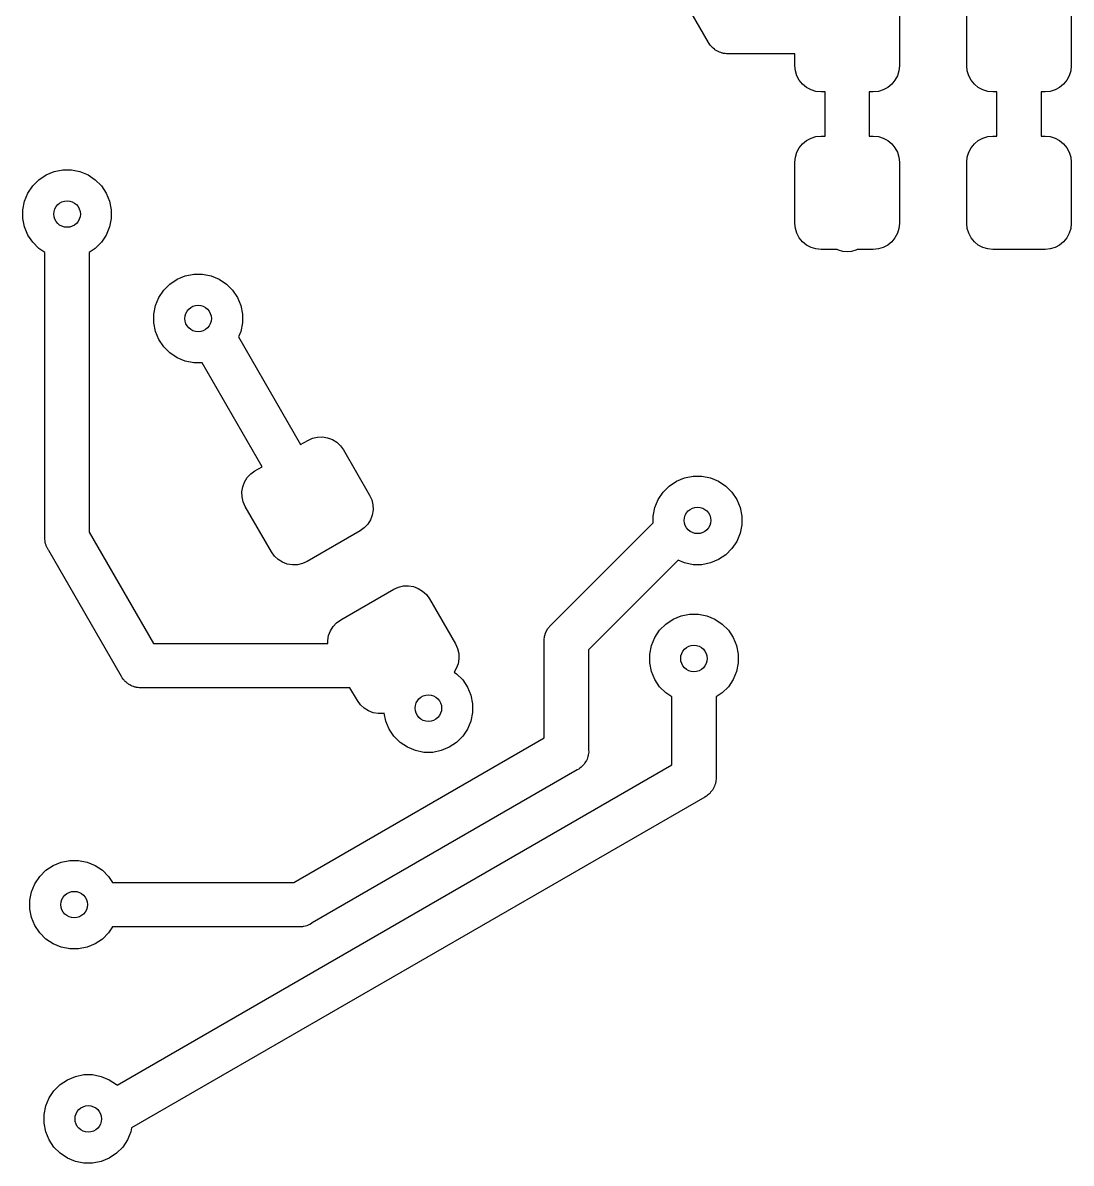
# Model space of a CAD drawing. Extents: x 3.53 to 7.52, y -4.86 to -3.59.
# Drawn here: x 4.8476 to 5.0807, y -4.2232 to -3.9697 of the extents above; entities that cross this region are included whole.
import ezdxf

# ---------------------------------------------------------------- set-up
doc = ezdxf.new("R2010")
doc.units = 0
doc.header["$MEASUREMENT"] = 0
doc.layers.add('BLACK', color=7, linetype='CONTINUOUS')

msp = doc.modelspace()

# ---------------------------------------------------------------- linework, layer by layer
at = {"layer": 'BLACK', "linetype": 'CONTINUOUS'}
for p, q in [((5.00009, -3.97405), (4.98279, -3.94408)), ((5.04252, -3.96565), (5.04252, -3.97923)), ((5.05748, -3.97923), (5.05748, -3.96565)), ((5.08071, -3.96565), (5.08071, -3.97923)), ((5.00028, -3.9744), (5.00009, -3.97405)), ((5.00048, -3.97465), (5.00028, -3.9744)), ((5.00067, -3.97491), (5.00048, -3.97465)), ((5.00079, -3.97503), (5.00067, -3.97491)), ((5.00089, -3.97515), (5.00079, -3.97503)), ((5.00114, -3.97536), (5.00089, -3.97515)), ((5.00138, -3.97558), (5.00114, -3.97536)), ((5.00152, -3.97566), (5.00138, -3.97558)), ((5.00164, -3.97577), (5.00152, -3.97566)), ((5.00193, -3.97592), (5.00164, -3.97577)), ((5.0022, -3.97609), (5.00193, -3.97592)), ((5.00236, -3.97615), (5.0022, -3.97609)), ((5.0025, -3.97622), (5.00236, -3.97615)), ((5.00281, -3.97632), (5.0025, -3.97622)), ((5.00311, -3.97643), (5.00281, -3.97632)), ((5.00327, -3.97646), (5.00311, -3.97643)), ((5.00343, -3.9765), (5.00327, -3.97646)), ((5.00375, -3.97654), (5.00343, -3.9765)), ((5.00407, -3.97659), (5.00375, -3.97654)), ((5.00447, -3.97657), (5.00407, -3.97659)), ((5.01929, -3.97657), (5.00447, -3.97657)), ((5.01929, -3.97923), (5.01929, -3.97657)), ((5.0194, -3.98037), (5.01929, -3.97923)), ((5.01973, -3.98145), (5.0194, -3.98037)), ((5.04241, -3.98037), (5.04208, -3.98145)), ((5.04252, -3.97923), (5.04241, -3.98037)), ((5.05759, -3.98037), (5.05748, -3.97923)), ((5.05792, -3.98145), (5.05759, -3.98037)), ((5.0806, -3.98037), (5.08027, -3.98145)), ((5.08071, -3.97923), (5.0806, -3.98037)), ((5.02027, -3.98246), (5.01973, -3.98145)), ((5.02099, -3.98334), (5.02027, -3.98246)), ((5.04154, -3.98246), (5.04082, -3.98334)), ((5.04208, -3.98145), (5.04154, -3.98246)), ((5.05846, -3.98246), (5.05792, -3.98145)), ((5.05918, -3.98334), (5.05846, -3.98246)), ((5.07973, -3.98246), (5.07901, -3.98334)), ((5.08027, -3.98145), (5.07973, -3.98246)), ((5.02187, -3.98406), (5.02099, -3.98334)), ((5.02288, -3.9846), (5.02187, -3.98406)), ((5.02397, -3.98493), (5.02288, -3.9846)), ((5.0251, -3.98504), (5.02397, -3.98493)), ((5.02598, -3.98504), (5.0251, -3.98504)), ((5.02598, -3.99488), (5.02598, -3.98504)), ((5.03671, -3.98504), (5.03583, -3.98504)), ((5.03583, -3.98504), (5.03583, -3.99488)), ((5.03785, -3.98493), (5.03671, -3.98504)), ((5.03893, -3.9846), (5.03785, -3.98493)), ((5.03994, -3.98406), (5.03893, -3.9846)), ((5.04082, -3.98334), (5.03994, -3.98406)), ((5.06006, -3.98406), (5.05918, -3.98334)), ((5.06107, -3.9846), (5.06006, -3.98406)), ((5.06215, -3.98493), (5.06107, -3.9846)), ((5.06329, -3.98504), (5.06215, -3.98493)), ((5.06417, -3.98504), (5.06329, -3.98504)), ((5.06417, -3.99488), (5.06417, -3.98504)), ((5.0749, -3.98504), (5.07402, -3.98504)), ((5.07402, -3.98504), (5.07402, -3.99488)), ((5.07603, -3.98493), (5.0749, -3.98504)), ((5.07712, -3.9846), (5.07603, -3.98493)), ((5.07813, -3.98406), (5.07712, -3.9846)), ((5.07901, -3.98334), (5.07813, -3.98406)), ((5.02099, -3.99658), (5.02187, -3.99586)), ((5.02187, -3.99586), (5.02288, -3.99532)), ((5.02288, -3.99532), (5.02397, -3.99499)), ((5.02397, -3.99499), (5.0251, -3.99488)), ((5.0251, -3.99488), (5.02598, -3.99488)), ((5.03583, -3.99488), (5.03671, -3.99488)), ((5.03671, -3.99488), (5.03785, -3.99499)), ((5.03785, -3.99499), (5.03893, -3.99532)), ((5.03893, -3.99532), (5.03994, -3.99586)), ((5.03994, -3.99586), (5.04082, -3.99658)), ((5.05918, -3.99658), (5.06006, -3.99586)), ((5.06006, -3.99586), (5.06107, -3.99532)), ((5.06107, -3.99532), (5.06215, -3.99499)), ((5.06215, -3.99499), (5.06329, -3.99488)), ((5.06329, -3.99488), (5.06417, -3.99488)), ((5.07402, -3.99488), (5.0749, -3.99488)), ((5.0749, -3.99488), (5.07603, -3.99499)), ((5.07603, -3.99499), (5.07712, -3.99532)), ((5.07712, -3.99532), (5.07813, -3.99586)), ((5.07813, -3.99586), (5.07901, -3.99658)), ((5.01973, -3.99847), (5.02027, -3.99746)), ((5.02027, -3.99746), (5.02099, -3.99658)), ((5.04082, -3.99658), (5.04154, -3.99746)), ((5.04154, -3.99746), (5.04208, -3.99847)), ((5.05792, -3.99847), (5.05846, -3.99746)), ((5.05846, -3.99746), (5.05918, -3.99658)), ((5.07901, -3.99658), (5.07973, -3.99746)), ((5.07973, -3.99746), (5.08027, -3.99847)), ((5.01929, -4.00069), (5.0194, -3.99956)), ((5.01929, -4.01427), (5.01929, -4.00069)), ((5.0194, -3.99956), (5.01973, -3.99847)), ((5.04208, -3.99847), (5.04241, -3.99956)), ((5.04241, -3.99956), (5.04252, -4.00069)), ((5.04252, -4.00069), (5.04252, -4.01427)), ((5.05748, -4.00069), (5.05759, -3.99956)), ((5.05748, -4.01427), (5.05748, -4.00069)), ((5.05759, -3.99956), (5.05792, -3.99847)), ((5.08027, -3.99847), (5.0806, -3.99956)), ((5.0806, -3.99956), (5.08071, -4.00069)), ((5.08071, -4.00069), (5.08071, -4.01427)), ((4.85282, -4.00348), (4.85461, -4.00274)), ((4.85461, -4.00274), (4.85651, -4.00236)), ((4.85651, -4.00236), (4.85845, -4.00236)), ((4.85845, -4.00236), (4.86035, -4.00274)), ((4.86035, -4.00274), (4.86214, -4.00348)), ((4.84876, -4.00754), (4.84984, -4.00593)), ((4.84984, -4.00593), (4.85121, -4.00456)), ((4.85121, -4.00456), (4.85282, -4.00348)), ((4.86214, -4.00348), (4.86375, -4.00456)), ((4.86375, -4.00456), (4.86513, -4.00593)), ((4.86513, -4.00593), (4.8662, -4.00754)), ((4.84802, -4.00933), (4.84876, -4.00754)), ((4.8662, -4.00754), (4.86694, -4.00933)), ((4.84764, -4.01124), (4.84802, -4.00933)), ((4.86694, -4.00933), (4.86732, -4.01124)), ((4.84764, -4.01317), (4.84764, -4.01124)), ((4.84802, -4.01508), (4.84764, -4.01317)), ((4.86732, -4.01317), (4.86694, -4.01508)), ((4.86732, -4.01124), (4.86732, -4.01317)), ((4.84876, -4.01687), (4.84802, -4.01508)), ((4.86694, -4.01508), (4.8662, -4.01687)), ((5.0194, -4.0154), (5.01929, -4.01427)), ((5.01973, -4.01649), (5.0194, -4.0154)), ((5.04241, -4.0154), (5.04208, -4.01649)), ((5.04252, -4.01427), (5.04241, -4.0154)), ((5.05759, -4.0154), (5.05748, -4.01427)), ((5.05792, -4.01649), (5.05759, -4.0154)), ((5.0806, -4.0154), (5.08027, -4.01649)), ((5.08071, -4.01427), (5.0806, -4.0154)), ((4.84984, -4.01848), (4.84876, -4.01687)), ((4.85121, -4.01985), (4.84984, -4.01848)), ((4.86513, -4.01848), (4.86375, -4.01985)), ((4.8662, -4.01687), (4.86513, -4.01848)), ((5.02027, -4.0175), (5.01973, -4.01649)), ((5.02099, -4.01838), (5.02027, -4.0175)), ((5.02187, -4.0191), (5.02099, -4.01838)), ((5.04082, -4.01838), (5.03994, -4.0191)), ((5.04154, -4.0175), (5.04082, -4.01838)), ((5.04208, -4.01649), (5.04154, -4.0175)), ((5.05846, -4.0175), (5.05792, -4.01649)), ((5.05918, -4.01838), (5.05846, -4.0175)), ((5.06006, -4.0191), (5.05918, -4.01838)), ((5.07901, -4.01838), (5.07813, -4.0191)), ((5.07973, -4.0175), (5.07901, -4.01838)), ((5.08027, -4.01649), (5.07973, -4.0175)), ((4.85256, -4.02075), (4.85121, -4.01985)), ((4.85256, -4.08382), (4.85256, -4.02075)), ((4.86375, -4.01985), (4.8624, -4.02075)), ((4.8624, -4.02075), (4.8624, -4.08291)), ((5.02288, -4.01964), (5.02187, -4.0191)), ((5.02397, -4.01997), (5.02288, -4.01964)), ((5.0251, -4.02008), (5.02397, -4.01997)), ((5.02869, -4.02008), (5.0251, -4.02008)), ((5.02901, -4.02025), (5.02869, -4.02008)), ((5.02994, -4.02053), (5.02901, -4.02025)), ((5.03091, -4.02063), (5.02994, -4.02053)), ((5.03187, -4.02053), (5.03091, -4.02063)), ((5.0328, -4.02025), (5.03187, -4.02053)), ((5.03312, -4.02008), (5.0328, -4.02025)), ((5.03671, -4.02008), (5.03312, -4.02008)), ((5.03785, -4.01997), (5.03671, -4.02008)), ((5.03893, -4.01964), (5.03785, -4.01997)), ((5.03994, -4.0191), (5.03893, -4.01964)), ((5.06107, -4.01964), (5.06006, -4.0191)), ((5.06215, -4.01997), (5.06107, -4.01964)), ((5.06329, -4.02008), (5.06215, -4.01997)), ((5.0749, -4.02008), (5.06329, -4.02008)), ((5.07603, -4.01997), (5.0749, -4.02008)), ((5.07712, -4.01964), (5.07603, -4.01997)), ((5.07813, -4.0191), (5.07712, -4.01964)), ((4.88195, -4.02671), (4.88374, -4.02597)), ((4.88374, -4.02597), (4.88564, -4.02559)), ((4.88564, -4.02559), (4.88758, -4.02559)), ((4.88758, -4.02559), (4.88949, -4.02597)), ((4.88949, -4.02597), (4.89128, -4.02671)), ((4.87897, -4.02916), (4.88034, -4.02779)), ((4.88034, -4.02779), (4.88195, -4.02671)), ((4.89128, -4.02671), (4.89289, -4.02779)), ((4.89289, -4.02779), (4.89426, -4.02916)), ((4.87715, -4.03256), (4.87789, -4.03077)), ((4.87789, -4.03077), (4.87897, -4.02916)), ((4.89426, -4.02916), (4.89534, -4.03077)), ((4.89534, -4.03077), (4.89608, -4.03256)), ((4.87677, -4.03446), (4.87715, -4.03256)), ((4.89608, -4.03256), (4.89646, -4.03446)), ((4.87677, -4.0364), (4.87677, -4.03446)), ((4.87715, -4.0383), (4.87677, -4.0364)), ((4.89646, -4.0364), (4.89608, -4.0383)), ((4.89646, -4.03446), (4.89646, -4.0364)), ((4.87789, -4.0401), (4.87715, -4.0383)), ((4.89608, -4.0383), (4.89557, -4.03954)), ((4.87897, -4.04171), (4.87789, -4.0401)), ((4.89557, -4.03954), (4.90938, -4.06346)), ((4.88034, -4.04308), (4.87897, -4.04171)), ((4.88195, -4.04416), (4.88034, -4.04308)), ((4.88374, -4.0449), (4.88195, -4.04416)), ((4.88564, -4.04528), (4.88374, -4.0449)), ((4.88751, -4.04528), (4.88564, -4.04528)), ((4.90086, -4.06839), (4.88751, -4.04528)), ((4.91315, -4.0618), (4.91428, -4.06176)), ((4.91428, -4.06176), (4.91541, -4.06195)), ((4.90938, -4.06346), (4.911, -4.06253)), ((4.911, -4.06253), (4.91204, -4.06206)), ((4.91204, -4.06206), (4.91315, -4.0618)), ((4.91541, -4.06195), (4.91647, -4.06235)), ((4.91647, -4.06235), (4.91744, -4.06295)), ((4.91744, -4.06295), (4.91827, -4.06373)), ((4.91827, -4.06373), (4.91893, -4.06466)), ((4.91893, -4.06466), (4.92474, -4.07471)), ((4.89831, -4.06998), (4.89924, -4.06932)), ((4.89924, -4.06932), (4.90086, -4.06839)), ((4.89653, -4.07285), (4.89693, -4.07178)), ((4.89693, -4.07178), (4.89753, -4.07081)), ((4.89753, -4.07081), (4.89831, -4.06998)), ((4.99136, -4.07267), (4.99298, -4.07159)), ((4.99298, -4.07159), (4.99477, -4.07085)), ((4.99477, -4.07085), (4.99667, -4.07047)), ((4.99667, -4.07047), (4.99861, -4.07047)), ((4.99861, -4.07047), (5.00051, -4.07085)), ((5.00051, -4.07085), (5.0023, -4.07159)), ((5.0023, -4.07159), (5.00391, -4.07267)), ((4.89635, -4.07397), (4.89653, -4.07285)), ((4.89638, -4.07511), (4.89635, -4.07397)), ((4.98892, -4.07565), (4.98999, -4.07404)), ((4.98999, -4.07404), (4.99136, -4.07267)), ((5.00391, -4.07267), (5.00528, -4.07404)), ((5.00528, -4.07404), (5.00636, -4.07565)), ((4.89664, -4.07622), (4.89638, -4.07511)), ((4.89711, -4.07725), (4.89664, -4.07622)), ((4.92474, -4.07471), (4.92521, -4.07575)), ((4.92521, -4.07575), (4.92547, -4.07686)), ((4.92547, -4.07686), (4.9255, -4.078)), ((4.98817, -4.07744), (4.98892, -4.07565)), ((5.00636, -4.07565), (5.0071, -4.07744)), ((4.90292, -4.08731), (4.89711, -4.07725)), ((4.92532, -4.07912), (4.92492, -4.08019)), ((4.9255, -4.078), (4.92532, -4.07912)), ((4.9878, -4.07935), (4.98817, -4.07744)), ((4.9878, -4.08084), (4.9878, -4.07935)), ((5.0071, -4.07744), (5.00748, -4.07935)), ((5.00748, -4.07935), (5.00748, -4.08128)), ((4.92354, -4.08198), (4.92261, -4.08265)), ((4.92432, -4.08115), (4.92354, -4.08198)), ((4.92492, -4.08019), (4.92432, -4.08115)), ((4.97307, -4.09556), (4.9878, -4.08084)), ((5.00748, -4.08128), (5.0071, -4.08319)), ((4.85255, -4.0839), (4.85256, -4.08382)), ((4.85256, -4.0843), (4.85255, -4.0839)), ((4.85256, -4.08447), (4.85256, -4.0843)), ((4.85257, -4.08455), (4.85256, -4.08447)), ((4.85258, -4.08487), (4.85257, -4.08455)), ((4.8624, -4.08291), (4.8767, -4.10768)), ((4.92261, -4.08265), (4.91085, -4.08944)), ((5.0071, -4.08319), (5.00636, -4.08498)), ((4.85261, -4.08503), (4.85258, -4.08487)), ((4.85263, -4.08519), (4.85261, -4.08503)), ((4.85272, -4.0855), (4.85263, -4.08519)), ((4.8528, -4.08581), (4.85272, -4.0855)), ((4.85286, -4.08596), (4.8528, -4.08581)), ((4.85291, -4.08612), (4.85286, -4.08596)), ((4.85306, -4.0864), (4.85291, -4.08612)), ((4.8531, -4.08648), (4.85306, -4.0864)), ((4.85318, -4.08662), (4.8531, -4.08648)), ((4.85337, -4.08697), (4.85318, -4.08662)), ((4.85342, -4.08703), (4.85337, -4.08697)), ((4.86956, -4.11499), (4.85342, -4.08703)), ((5.00528, -4.08659), (5.00391, -4.08796)), ((5.00636, -4.08498), (5.00528, -4.08659)), ((4.90358, -4.08824), (4.90292, -4.08731)), ((4.90441, -4.08902), (4.90358, -4.08824)), ((4.90538, -4.08962), (4.90441, -4.08902)), ((4.90644, -4.09002), (4.90538, -4.08962)), ((4.91085, -4.08944), (4.90981, -4.08991)), ((4.99336, -4.08919), (4.98003, -4.10252)), ((4.99477, -4.08978), (4.99336, -4.08919)), ((5.0023, -4.08904), (5.00051, -4.08978)), ((5.00391, -4.08796), (5.0023, -4.08904)), ((4.90757, -4.0902), (4.90644, -4.09002)), ((4.90871, -4.09017), (4.90757, -4.0902)), ((4.90981, -4.08991), (4.90871, -4.09017)), ((4.99667, -4.09016), (4.99477, -4.08978)), ((4.99861, -4.09016), (4.99667, -4.09016)), ((5.00051, -4.08978), (4.99861, -4.09016)), ((4.91833, -4.10239), (4.93009, -4.0956)), ((4.93009, -4.0956), (4.93113, -4.09513)), ((4.93113, -4.09513), (4.93224, -4.09487)), ((4.93224, -4.09487), (4.93338, -4.09484)), ((4.93338, -4.09484), (4.9345, -4.09502)), ((4.9345, -4.09502), (4.93557, -4.09542)), ((4.93557, -4.09542), (4.93653, -4.09602)), ((4.93653, -4.09602), (4.93736, -4.0968)), ((4.93736, -4.0968), (4.93803, -4.09773)), ((4.9652, -4.10344), (4.97307, -4.09556)), ((4.97307, -4.09556), (4.97307, -4.09556)), ((4.93803, -4.09773), (4.94383, -4.10779)), ((4.99058, -4.10338), (4.99219, -4.1023)), ((4.99219, -4.1023), (4.99398, -4.10156)), ((4.99398, -4.10156), (4.99588, -4.10118)), ((4.99588, -4.10118), (4.99782, -4.10118)), ((4.99782, -4.10118), (4.99972, -4.10156)), ((4.99972, -4.10156), (5.00151, -4.1023)), ((5.00151, -4.1023), (5.00312, -4.10338)), ((4.91563, -4.10592), (4.91603, -4.10485)), ((4.91603, -4.10485), (4.91663, -4.10389)), ((4.91663, -4.10389), (4.91741, -4.10306)), ((4.91741, -4.10306), (4.91833, -4.10239)), ((4.96394, -4.10519), (4.96439, -4.10434)), ((4.96439, -4.10434), (4.96501, -4.10359)), ((4.96501, -4.10359), (4.9652, -4.10344)), ((4.98003, -4.10252), (4.97343, -4.10913)), ((4.98003, -4.10252), (4.98003, -4.10252)), ((4.98813, -4.10636), (4.98921, -4.10475)), ((4.98921, -4.10475), (4.99058, -4.10338)), ((5.00312, -4.10338), (5.0045, -4.10475)), ((5.0045, -4.10475), (5.00557, -4.10636)), ((4.91544, -4.10704), (4.91563, -4.10592)), ((4.91546, -4.10768), (4.91544, -4.10704)), ((4.96356, -4.10709), (4.96358, -4.10685)), ((4.96358, -4.10733), (4.96356, -4.10709)), ((4.96358, -4.10685), (4.96365, -4.10612)), ((4.96358, -4.10685), (4.96358, -4.10685)), ((4.96358, -4.12865), (4.96358, -4.10733)), ((4.96365, -4.10612), (4.96394, -4.10519)), ((4.98739, -4.10815), (4.98813, -4.10636)), ((5.00557, -4.10636), (5.00631, -4.10815)), ((4.8767, -4.10768), (4.91546, -4.10768)), ((4.94383, -4.10779), (4.9443, -4.10882)), ((4.9443, -4.10882), (4.94456, -4.10993)), ((4.94456, -4.10993), (4.9446, -4.11107)), ((4.97343, -4.10913), (4.97343, -4.13142)), ((4.98701, -4.11005), (4.98739, -4.10815)), ((5.00631, -4.10815), (5.00669, -4.11005)), ((4.94441, -4.11219), (4.94401, -4.11326)), ((4.9446, -4.11107), (4.94441, -4.11219)), ((4.98701, -4.11199), (4.98701, -4.11005)), ((4.98739, -4.11389), (4.98701, -4.11199)), ((5.00669, -4.11199), (5.00631, -4.11389)), ((5.00669, -4.11005), (5.00669, -4.11199)), ((4.86975, -4.11535), (4.86956, -4.11499)), ((4.94401, -4.11326), (4.94353, -4.11404)), ((4.94353, -4.11404), (4.94407, -4.1144)), ((4.94407, -4.1144), (4.94544, -4.11577)), ((4.98813, -4.11569), (4.98739, -4.11389)), ((5.00631, -4.11389), (5.00557, -4.11569)), ((4.86996, -4.1156), (4.86975, -4.11535)), ((4.87014, -4.11586), (4.86996, -4.1156)), ((4.87026, -4.11597), (4.87014, -4.11586)), ((4.87037, -4.1161), (4.87026, -4.11597)), ((4.87062, -4.1163), (4.87037, -4.1161)), ((4.87085, -4.11652), (4.87062, -4.1163)), ((4.87099, -4.11661), (4.87085, -4.11652)), ((4.87112, -4.11671), (4.87099, -4.11661)), ((4.8714, -4.11686), (4.87112, -4.11671)), ((4.87168, -4.11703), (4.8714, -4.11686)), ((4.87183, -4.11709), (4.87168, -4.11703)), ((4.87197, -4.11717), (4.87183, -4.11709)), ((4.87228, -4.11726), (4.87197, -4.11717)), ((4.87258, -4.11737), (4.87228, -4.11726)), ((4.87274, -4.1174), (4.87258, -4.11737)), ((4.8729, -4.11745), (4.87274, -4.1174)), ((4.87322, -4.11748), (4.8729, -4.11745)), ((4.87354, -4.11753), (4.87322, -4.11748)), ((4.87394, -4.11752), (4.87354, -4.11753)), ((4.92036, -4.11752), (4.87394, -4.11752)), ((4.92201, -4.12038), (4.92036, -4.11752)), ((4.94544, -4.11577), (4.94652, -4.11739)), ((4.94652, -4.11739), (4.94726, -4.11918)), ((4.98921, -4.1173), (4.98813, -4.11569)), ((4.99058, -4.11867), (4.98921, -4.1173)), ((5.0045, -4.1173), (5.00312, -4.11867)), ((5.00557, -4.11569), (5.0045, -4.1173)), ((4.94726, -4.11918), (4.94764, -4.12108)), ((4.99193, -4.11957), (4.99058, -4.11867)), ((4.99193, -4.13468), (4.99193, -4.11957)), ((5.00312, -4.11867), (5.00177, -4.11957)), ((5.00177, -4.11957), (5.00177, -4.13744)), ((4.92268, -4.12131), (4.92201, -4.12038)), ((4.92351, -4.12209), (4.92268, -4.12131)), ((4.92447, -4.12269), (4.92351, -4.12209)), ((4.94764, -4.12108), (4.94764, -4.12302)), ((4.92554, -4.12309), (4.92447, -4.12269)), ((4.92666, -4.12328), (4.92554, -4.12309)), ((4.9278, -4.12324), (4.92666, -4.12328)), ((4.92799, -4.12319), (4.9278, -4.12324)), ((4.92833, -4.12492), (4.92799, -4.12319)), ((4.92907, -4.12671), (4.92833, -4.12492)), ((4.94726, -4.12492), (4.94652, -4.12671)), ((4.94764, -4.12302), (4.94726, -4.12492)), ((4.93015, -4.12832), (4.92907, -4.12671)), ((4.94652, -4.12671), (4.94544, -4.12832)), ((4.90786, -4.16083), (4.96358, -4.12865)), ((4.93152, -4.12969), (4.93015, -4.12832)), ((4.93313, -4.13077), (4.93152, -4.12969)), ((4.94407, -4.12969), (4.94246, -4.13077)), ((4.94544, -4.12832), (4.94407, -4.12969)), ((4.93492, -4.13151), (4.93313, -4.13077)), ((4.93683, -4.13189), (4.93492, -4.13151)), ((4.93876, -4.13189), (4.93683, -4.13189)), ((4.94067, -4.13151), (4.93876, -4.13189)), ((4.94246, -4.13077), (4.94067, -4.13151)), ((4.97328, -4.13278), (4.97317, -4.13308)), ((4.97331, -4.13262), (4.97328, -4.13278)), ((4.97335, -4.13246), (4.97331, -4.13262)), ((4.97339, -4.13214), (4.97335, -4.13246)), ((4.97344, -4.13182), (4.97339, -4.13214)), ((4.97343, -4.13142), (4.97344, -4.13182)), ((4.86862, -4.20588), (4.99193, -4.13468)), ((4.97176, -4.13521), (4.9715, -4.1354)), ((4.97188, -4.1351), (4.97176, -4.13521)), ((4.972, -4.13499), (4.97188, -4.1351)), ((4.97221, -4.13474), (4.972, -4.13499)), ((4.97243, -4.13451), (4.97221, -4.13474)), ((4.97251, -4.13437), (4.97243, -4.13451)), ((4.97262, -4.13424), (4.97251, -4.13437)), ((4.97277, -4.13396), (4.97262, -4.13424)), ((4.97294, -4.13368), (4.97277, -4.13396)), ((4.973, -4.13353), (4.97294, -4.13368)), ((4.97307, -4.13339), (4.973, -4.13353)), ((4.97317, -4.13308), (4.97307, -4.13339)), ((4.9709, -4.1358), (4.91199, -4.16981)), ((4.97125, -4.13561), (4.9709, -4.1358)), ((4.9715, -4.1354), (4.97125, -4.13561)), ((5.00178, -4.13785), (5.00173, -4.13817)), ((5.00177, -4.13744), (5.00178, -4.13785)), ((5.00096, -4.14027), (5.00086, -4.1404)), ((5.00111, -4.13999), (5.00096, -4.14027)), ((5.00129, -4.13971), (5.00111, -4.13999)), ((5.00134, -4.13956), (5.00129, -4.13971)), ((5.00142, -4.13942), (5.00134, -4.13956)), ((5.00151, -4.13911), (5.00142, -4.13942)), ((5.00163, -4.1388), (5.00151, -4.13911)), ((5.00165, -4.13864), (5.00163, -4.1388)), ((5.0017, -4.13849), (5.00165, -4.13864)), ((5.00173, -4.13817), (5.0017, -4.13849)), ((4.99924, -4.14183), (4.87184, -4.21538)), ((4.9996, -4.14164), (4.99924, -4.14183)), ((4.99985, -4.14143), (4.9996, -4.14164)), ((5.00011, -4.14124), (4.99985, -4.14143)), ((5.00022, -4.14112), (5.00011, -4.14124)), ((5.00035, -4.14102), (5.00022, -4.14112)), ((5.00055, -4.14077), (5.00035, -4.14102)), ((5.00077, -4.14053), (5.00055, -4.14077)), ((5.00086, -4.1404), (5.00077, -4.14053)), ((4.85141, -4.15947), (4.85278, -4.1581)), ((4.85278, -4.1581), (4.85439, -4.15703)), ((4.85439, -4.15703), (4.85618, -4.15628)), ((4.85618, -4.15628), (4.85809, -4.15591)), ((4.85809, -4.15591), (4.86002, -4.15591)), ((4.86002, -4.15591), (4.86193, -4.15628)), ((4.86193, -4.15628), (4.86372, -4.15703)), ((4.86372, -4.15703), (4.86533, -4.1581)), ((4.86533, -4.1581), (4.8667, -4.15947)), ((4.85033, -4.16109), (4.85141, -4.15947)), ((4.8667, -4.15947), (4.8676, -4.16083)), ((4.84921, -4.16478), (4.84959, -4.16288)), ((4.84959, -4.16288), (4.85033, -4.16109)), ((4.8676, -4.16083), (4.90786, -4.16083)), ((4.84921, -4.16672), (4.84921, -4.16478)), ((4.84959, -4.16862), (4.84921, -4.16672)), ((4.85033, -4.17041), (4.84959, -4.16862)), ((4.85141, -4.17202), (4.85033, -4.17041)), ((4.8676, -4.17067), (4.8667, -4.17202)), ((4.90877, -4.17067), (4.8676, -4.17067)), ((4.90885, -4.17068), (4.90877, -4.17067)), ((4.90926, -4.17067), (4.90885, -4.17068)), ((4.90942, -4.17067), (4.90926, -4.17067)), ((4.9095, -4.17066), (4.90942, -4.17067)), ((4.90982, -4.17065), (4.9095, -4.17066)), ((4.90998, -4.17061), (4.90982, -4.17065)), ((4.91014, -4.1706), (4.90998, -4.17061)), ((4.91045, -4.1705), (4.91014, -4.1706)), ((4.91077, -4.17043), (4.91045, -4.1705)), ((4.91091, -4.17036), (4.91077, -4.17043)), ((4.91107, -4.17032), (4.91091, -4.17036)), ((4.91136, -4.17016), (4.91107, -4.17032)), ((4.91143, -4.17013), (4.91136, -4.17016)), ((4.91157, -4.17005), (4.91143, -4.17013)), ((4.91193, -4.16986), (4.91157, -4.17005)), ((4.91199, -4.16981), (4.91193, -4.16986)), ((4.85278, -4.17339), (4.85141, -4.17202)), ((4.8667, -4.17202), (4.86533, -4.17339)), ((4.85439, -4.17447), (4.85278, -4.17339)), ((4.85618, -4.17521), (4.85439, -4.17447)), ((4.85809, -4.17559), (4.85618, -4.17521)), ((4.86002, -4.17559), (4.85809, -4.17559)), ((4.86193, -4.17521), (4.86002, -4.17559)), ((4.86372, -4.17447), (4.86193, -4.17521)), ((4.86533, -4.17339), (4.86372, -4.17447)), ((4.85933, -4.20392), (4.86124, -4.20354)), ((4.86124, -4.20354), (4.86317, -4.20354)), ((4.86317, -4.20354), (4.86508, -4.20392)), ((4.85456, -4.20711), (4.85593, -4.20574)), ((4.85593, -4.20574), (4.85754, -4.20466)), ((4.85754, -4.20466), (4.85933, -4.20392)), ((4.86508, -4.20392), (4.86687, -4.20466)), ((4.86687, -4.20466), (4.86848, -4.20574)), ((4.86848, -4.20574), (4.86862, -4.20588)), ((4.85274, -4.21051), (4.85348, -4.20872)), ((4.85348, -4.20872), (4.85456, -4.20711)), ((4.85236, -4.21242), (4.85274, -4.21051)), ((4.85236, -4.21436), (4.85236, -4.21242)), ((4.85274, -4.21626), (4.85236, -4.21436)), ((4.85348, -4.21805), (4.85274, -4.21626)), ((4.87167, -4.21626), (4.87093, -4.21805)), ((4.87184, -4.21538), (4.87167, -4.21626)), ((4.85456, -4.21966), (4.85348, -4.21805)), ((4.87093, -4.21805), (4.86985, -4.21966)), ((4.85593, -4.22103), (4.85456, -4.21966)), ((4.85754, -4.22211), (4.85593, -4.22103)), ((4.86848, -4.22103), (4.86687, -4.22211)), ((4.86985, -4.21966), (4.86848, -4.22103)), ((4.85933, -4.22285), (4.85754, -4.22211)), ((4.86124, -4.22323), (4.85933, -4.22285)), ((4.86317, -4.22323), (4.86124, -4.22323)), ((4.86508, -4.22285), (4.86317, -4.22323)), ((4.86687, -4.22211), (4.86508, -4.22285))]:
    msp.add_line(p, q, dxfattribs=at)
at = {"layer": 'BLACK'}
for centre in [(4.85748, -4.0122), (4.88661, -4.03543), (4.99764, -4.08031), (4.99685, -4.11102), (4.9378, -4.12205), (4.85906, -4.16575), (4.8622, -4.21339)]:
    msp.add_circle(centre, 0.00295, dxfattribs=at)

doc.saveas('drawing.dxf')
